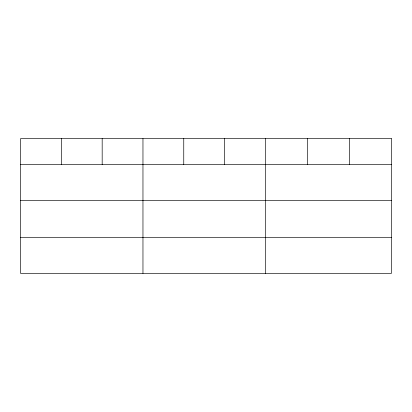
<?xml version="1.0" encoding="UTF-8"?>
<svg xmlns="http://www.w3.org/2000/svg" width="412" height="412" viewBox="0 0 412 412"><rect width="100%" height="100%" fill="white"/><g stroke="black" fill="none" stroke-linecap="round" stroke-linejoin="round"><path stroke-width="0.62" d="M20.6 164.558L391.4 164.558M20.6 200.479L391.4 200.479M20.6 237.492L391.4 237.492M349.376 138.592L349.376 164.558M307.352 138.592L307.352 164.558M265.328 138.592L265.328 273.408M224.54 138.592L224.54 164.558M183.752 138.592L183.752 164.558M142.964 138.592L142.964 273.408M102.176 138.592L102.176 164.558M61.388 138.592L61.388 164.558M391.4 138.592L20.6 138.592L20.6 273.408L391.4 273.408L391.4 138.592"/></g></svg>
